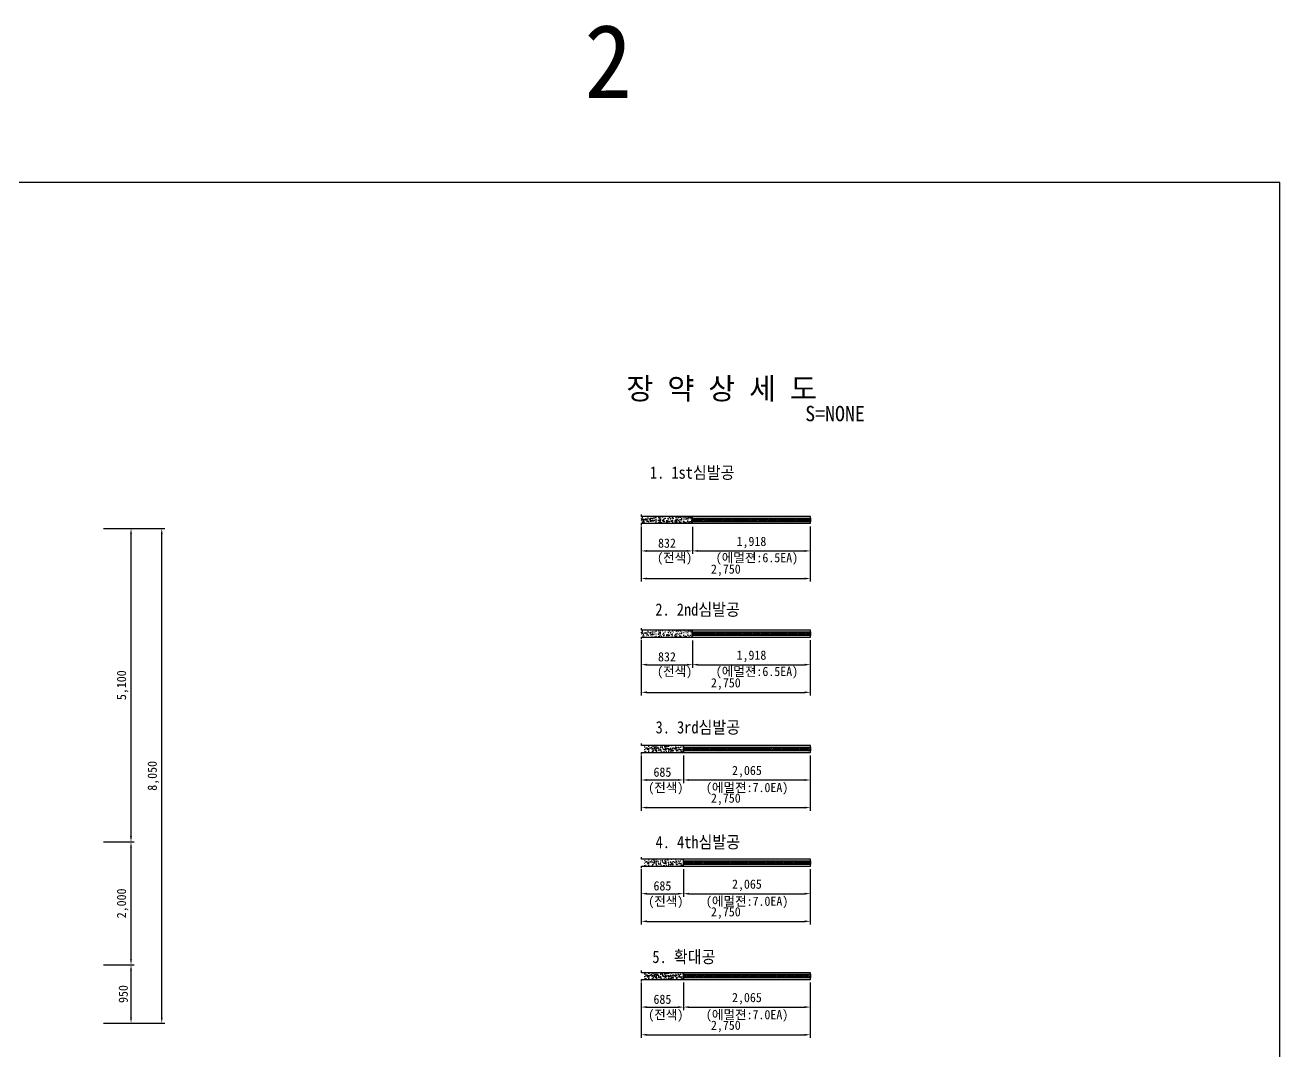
# Model space of a CAD drawing. Header units: millimetres. Extents: x -38550 to 41050, y -545 to 31259.
# Drawn here: x 20631 to 41050, y 14568 to 31259 of the extents above; entities that cross this region are included whole.
import ezdxf
from ezdxf.enums import TextEntityAlignment as Align

# ---------------------------------------------------------------- set-up
doc = ezdxf.new("R2010")
doc.units = ezdxf.units.MM
doc.header["$LTSCALE"] = 500
doc.header["$PDMODE"] = 1
for name, color, linetype in [('CS-BLST', 4, 'Continuous'), ('CS-BLST-PATT', 1, 'Continuous'), ('CS-BLST-TEX3', 3, 'Continuous'), ('CS-DIMS', 1, 'Continuous'), ('CS-EXCV', 3, 'E-DIGLN01'), ('CS-SYMB', 2, 'Continuous'), ('CS-TABL', 3, 'Continuous'), ('CS-TEX1', 6, 'Continuous'), ('CS-TEX3', 6, 'Continuous'), ('CS-TEXT', 3, 'Continuous'), ('CX-PAPR', 2, 'Continuous')]:
    doc.layers.add(name, color=color, linetype=linetype)
doc.styles.add('굴림체', font='')
doc.styles.get('굴림체').set_extended_font_data('GulimChe')
doc.linetypes.add('E-DIGLN01', pattern='A,0.9,-0.2,[19,kscals.shx,S=0.1,R=180,X=0,Y=0],0.9', length=2)
doc.dimstyles.new('DIM01-50', dxfattribs={"dimscale": 50, "dimtxt": 3, "dimasz": 1.8, "dimexe": 1, "dimexo": 1, "dimgap": 1, "dimtad": 1, "dimdec": 0, "dimzin": 9, "dimdsep": 46, "dimlunit": 6, "dimtxsty": '굴림체', "dimcen": 2.5, "dimclrt": 3, "dimadec": 4, "dimazin": 0, "dimtfac": 1, "dimtdec": 0, "dimtmove": 2, "dimatfit": 3, "dimfxl": 1, "dimtolj": 1, "dimtzin": 0, "dimarcsym": 0})

# ---------------------------------------------------------------- blocks, each defined once
blk = doc.blocks.new('*D31')
at = {"layer": 'CS-DIMS', "color": 0, "lineweight": -2, "ltscale": 30, "transparency": 16777216}
for p, q in [((30659, 23103), (30659, 22203)), ((33409, 23103), (33409, 22203)), ((30749, 22253), (33319, 22253))]:
    blk.add_line(p, q, dxfattribs=at)
at = {"layer": 'CS-DIMS', "color": 0, "ltscale": 30, "transparency": 16777216}
for points in [[(30749, 22268), (30749, 22238), (30659, 22253)], [(33319, 22268), (33319, 22238), (33409, 22253)]]:
    blk.add_solid(points, dxfattribs=at)
at = {"layer": 'Defpoints', "color": 0, "ltscale": 30, "transparency": 16777216}
for p in [(30659, 23153), (33409, 23153), (33409, 22253)]:
    blk.add_point(p, dxfattribs=at)
at = {"layer": 'CS-DIMS', "color": 3, "ltscale": 30, "transparency": 16777216, "insert": (32034, 22389), "char_height": 150, "attachment_point": 5, "style": '굴림체'}
blk.add_mtext('\\A1;2,750', dxfattribs=at)
blk = doc.blocks.new('*D32')
at = {"layer": 'CS-DIMS', "color": 0, "lineweight": -2, "ltscale": 30, "transparency": 16777216}
for p, q in [((30659, 23103), (30659, 22653)), ((31492, 23096), (31492, 22653)), ((30749, 22703), (31402, 22703))]:
    blk.add_line(p, q, dxfattribs=at)
at = {"layer": 'CS-DIMS', "color": 0, "ltscale": 30, "transparency": 16777216}
for points in [[(30749, 22718), (30749, 22688), (30659, 22703)], [(31402, 22718), (31402, 22688), (31492, 22703)]]:
    blk.add_solid(points, dxfattribs=at)
at = {"layer": 'Defpoints', "color": 0, "ltscale": 30, "transparency": 16777216}
for p in [(30659, 23153), (31492, 23146), (31492, 22703)]:
    blk.add_point(p, dxfattribs=at)
at = {"layer": 'CS-DIMS', "color": 3, "ltscale": 30, "transparency": 16777216, "insert": (31076, 22829), "char_height": 150, "attachment_point": 5, "style": '굴림체'}
blk.add_mtext('\\A1;832', dxfattribs=at)
blk = doc.blocks.new('*D33')
at = {"layer": 'CS-DIMS', "color": 0, "lineweight": -2, "ltscale": 30, "transparency": 16777216}
for p, q in [((31492, 23096), (31492, 22653)), ((33409, 23103), (33409, 22653)), ((31582, 22703), (33319, 22703))]:
    blk.add_line(p, q, dxfattribs=at)
at = {"layer": 'CS-DIMS', "color": 0, "ltscale": 30, "transparency": 16777216}
for points in [[(31582, 22718), (31582, 22688), (31492, 22703)], [(33319, 22718), (33319, 22688), (33409, 22703)]]:
    blk.add_solid(points, dxfattribs=at)
at = {"layer": 'Defpoints', "color": 0, "ltscale": 30, "transparency": 16777216}
for p in [(31492, 23146), (33409, 23153), (33409, 22703)]:
    blk.add_point(p, dxfattribs=at)
at = {"layer": 'CS-DIMS', "color": 3, "ltscale": 30, "transparency": 16777216, "insert": (32451, 22839), "char_height": 150, "attachment_point": 5, "style": '굴림체'}
blk.add_mtext('\\A1;1,918', dxfattribs=at)
blk = doc.blocks.new('*D34')
at = {"layer": 'CS-DIMS', "color": 0, "lineweight": -2, "ltscale": 30, "transparency": 16777216}
for p, q in [((30659, 19376), (30659, 18476)), ((33409, 19376), (33409, 18476)), ((30749, 18526), (33319, 18526))]:
    blk.add_line(p, q, dxfattribs=at)
at = {"layer": 'CS-DIMS', "color": 0, "ltscale": 30, "transparency": 16777216}
for points in [[(30749, 18541), (30749, 18511), (30659, 18526)], [(33319, 18541), (33319, 18511), (33409, 18526)]]:
    blk.add_solid(points, dxfattribs=at)
at = {"layer": 'Defpoints', "color": 0, "ltscale": 30, "transparency": 16777216}
for p in [(30659, 19426), (33409, 19426), (33409, 18526)]:
    blk.add_point(p, dxfattribs=at)
at = {"layer": 'CS-DIMS', "color": 3, "ltscale": 30, "transparency": 16777216, "insert": (32034, 18662), "char_height": 150, "attachment_point": 5, "style": '굴림체'}
blk.add_mtext('\\A1;2,750', dxfattribs=at)
blk = doc.blocks.new('*D35')
at = {"layer": 'CS-DIMS', "color": 0, "lineweight": -2, "ltscale": 30, "transparency": 16777216}
for p, q in [((30659, 19376), (30659, 18926)), ((31344, 19369), (31344, 18926)), ((30749, 18976), (31254, 18976))]:
    blk.add_line(p, q, dxfattribs=at)
at = {"layer": 'CS-DIMS', "color": 0, "ltscale": 30, "transparency": 16777216}
for points in [[(30749, 18991), (30749, 18961), (30659, 18976)], [(31254, 18991), (31254, 18961), (31344, 18976)]]:
    blk.add_solid(points, dxfattribs=at)
at = {"layer": 'Defpoints', "color": 0, "ltscale": 30, "transparency": 16777216}
for p in [(30659, 19426), (31344, 19419), (31344, 18976)]:
    blk.add_point(p, dxfattribs=at)
at = {"layer": 'CS-DIMS', "color": 3, "ltscale": 30, "transparency": 16777216, "insert": (31002, 19102), "char_height": 150, "attachment_point": 5, "style": '굴림체'}
blk.add_mtext('\\A1;685', dxfattribs=at)
blk = doc.blocks.new('*D36')
at = {"layer": 'CS-DIMS', "color": 0, "lineweight": -2, "ltscale": 30, "transparency": 16777216}
for p, q in [((30659, 19376), (30659, 18926)), ((31345, 19376), (31345, 18926)), ((30749, 18976), (31255, 18976))]:
    blk.add_line(p, q, dxfattribs=at)
at = {"layer": 'CS-DIMS', "color": 0, "ltscale": 30, "transparency": 16777216}
for points in [[(30749, 18991), (30749, 18961), (30659, 18976)], [(31255, 18991), (31255, 18961), (31345, 18976)]]:
    blk.add_solid(points, dxfattribs=at)
at = {"layer": 'Defpoints', "color": 0, "ltscale": 30, "transparency": 16777216}
for p in [(30659, 19426), (31345, 19426), (31345, 18976)]:
    blk.add_point(p, dxfattribs=at)
at = {"layer": 'CS-DIMS', "color": 3, "ltscale": 30, "transparency": 16777216, "insert": (31002, 19103), "char_height": 150, "attachment_point": 5, "style": '굴림체'}
blk.add_mtext('\\A1;685', dxfattribs=at)
blk = doc.blocks.new('*D37')
at = {"layer": 'CS-DIMS', "color": 0, "lineweight": -2, "ltscale": 30, "transparency": 16777216}
for p, q in [((31345, 19376), (31345, 18926)), ((33409, 19376), (33409, 18926)), ((31435, 18976), (33319, 18976))]:
    blk.add_line(p, q, dxfattribs=at)
at = {"layer": 'CS-DIMS', "color": 0, "ltscale": 30, "transparency": 16777216}
for points in [[(31435, 18991), (31435, 18961), (31345, 18976)], [(33319, 18991), (33319, 18961), (33409, 18976)]]:
    blk.add_solid(points, dxfattribs=at)
at = {"layer": 'Defpoints', "color": 0, "ltscale": 30, "transparency": 16777216}
for p in [(31345, 19426), (33409, 19426), (33409, 18976)]:
    blk.add_point(p, dxfattribs=at)
at = {"layer": 'CS-DIMS', "color": 3, "ltscale": 30, "transparency": 16777216, "insert": (32377, 19112), "char_height": 150, "attachment_point": 5, "style": '굴림체'}
blk.add_mtext('\\A1;2,065', dxfattribs=at)
blk = doc.blocks.new('뉴마이트')
at = {"layer": 'CS-BLST-PATT'}
h = blk.add_hatch(dxfattribs=at)
h.set_pattern_fill('ANSI31', color=256, scale=5.824581, style=0)
h.set_pattern_definition([(45, (-765876.779, 225267.89), (-13.0765565, 13.0765565), [])])
h.paths.add_polyline_path([(0, 29), (0, -29), (295, -29), (295, 29)])
at = {"layer": 'CS-TABL'}
blk.add_lwpolyline([(0, 29), (295, 29), (295, -29), (0, -29)], close=True, dxfattribs=at)
blk = doc.blocks.new('*D47')
at = {"layer": 'CS-DIMS', "color": 0, "lineweight": -2, "ltscale": 30, "transparency": 16777216}
for p, q in [((30659, 17526), (30659, 16626)), ((33409, 17526), (33409, 16626)), ((30749, 16676), (33319, 16676))]:
    blk.add_line(p, q, dxfattribs=at)
at = {"layer": 'CS-DIMS', "color": 0, "ltscale": 30, "transparency": 16777216}
for points in [[(30749, 16691), (30749, 16661), (30659, 16676)], [(33319, 16691), (33319, 16661), (33409, 16676)]]:
    blk.add_solid(points, dxfattribs=at)
at = {"layer": 'Defpoints', "color": 0, "ltscale": 30, "transparency": 16777216}
for p in [(30659, 17576), (33409, 17576), (33409, 16676)]:
    blk.add_point(p, dxfattribs=at)
at = {"layer": 'CS-DIMS', "color": 3, "ltscale": 30, "transparency": 16777216, "insert": (32034, 16812), "char_height": 150, "attachment_point": 5, "style": '굴림체'}
blk.add_mtext('\\A1;2,750', dxfattribs=at)
blk = doc.blocks.new('*D48')
at = {"layer": 'CS-DIMS', "color": 0, "lineweight": -2, "ltscale": 30, "transparency": 16777216}
for p, q in [((30659, 17526), (30659, 17076)), ((31344, 17519), (31344, 17076)), ((30749, 17126), (31254, 17126))]:
    blk.add_line(p, q, dxfattribs=at)
at = {"layer": 'CS-DIMS', "color": 0, "ltscale": 30, "transparency": 16777216}
for points in [[(30749, 17141), (30749, 17111), (30659, 17126)], [(31254, 17141), (31254, 17111), (31344, 17126)]]:
    blk.add_solid(points, dxfattribs=at)
at = {"layer": 'Defpoints', "color": 0, "ltscale": 30, "transparency": 16777216}
for p in [(30659, 17576), (31344, 17569), (31344, 17126)]:
    blk.add_point(p, dxfattribs=at)
at = {"layer": 'CS-DIMS', "color": 3, "ltscale": 30, "transparency": 16777216, "insert": (31002, 17252), "char_height": 150, "attachment_point": 5, "style": '굴림체'}
blk.add_mtext('\\A1;685', dxfattribs=at)
blk = doc.blocks.new('*D49')
at = {"layer": 'CS-DIMS', "color": 0, "lineweight": -2, "ltscale": 30, "transparency": 16777216}
for p, q in [((30659, 17526), (30659, 17076)), ((31345, 17526), (31345, 17076)), ((30749, 17126), (31255, 17126))]:
    blk.add_line(p, q, dxfattribs=at)
at = {"layer": 'CS-DIMS', "color": 0, "ltscale": 30, "transparency": 16777216}
for points in [[(30749, 17141), (30749, 17111), (30659, 17126)], [(31255, 17141), (31255, 17111), (31345, 17126)]]:
    blk.add_solid(points, dxfattribs=at)
at = {"layer": 'Defpoints', "color": 0, "ltscale": 30, "transparency": 16777216}
for p in [(30659, 17576), (31345, 17576), (31345, 17126)]:
    blk.add_point(p, dxfattribs=at)
at = {"layer": 'CS-DIMS', "color": 3, "ltscale": 30, "transparency": 16777216, "insert": (31002, 17253), "char_height": 150, "attachment_point": 5, "style": '굴림체'}
blk.add_mtext('\\A1;685', dxfattribs=at)
blk = doc.blocks.new('*D50')
at = {"layer": 'CS-DIMS', "color": 0, "lineweight": -2, "ltscale": 30, "transparency": 16777216}
for p, q in [((31345, 17526), (31345, 17076)), ((33409, 17526), (33409, 17076)), ((31435, 17126), (33319, 17126))]:
    blk.add_line(p, q, dxfattribs=at)
at = {"layer": 'CS-DIMS', "color": 0, "ltscale": 30, "transparency": 16777216}
for points in [[(31435, 17141), (31435, 17111), (31345, 17126)], [(33319, 17141), (33319, 17111), (33409, 17126)]]:
    blk.add_solid(points, dxfattribs=at)
at = {"layer": 'Defpoints', "color": 0, "ltscale": 30, "transparency": 16777216}
for p in [(31345, 17576), (33409, 17576), (33409, 17126)]:
    blk.add_point(p, dxfattribs=at)
at = {"layer": 'CS-DIMS', "color": 3, "ltscale": 30, "transparency": 16777216, "insert": (32377, 17262), "char_height": 150, "attachment_point": 5, "style": '굴림체'}
blk.add_mtext('\\A1;2,065', dxfattribs=at)
blk = doc.blocks.new('*D51')
at = {"layer": 'CS-DIMS', "color": 0, "lineweight": -2, "ltscale": 30, "transparency": 16777216}
for p, q in [((30659, 15680), (30659, 14780)), ((33409, 15680), (33409, 14780)), ((30749, 14830), (33319, 14830))]:
    blk.add_line(p, q, dxfattribs=at)
at = {"layer": 'CS-DIMS', "color": 0, "ltscale": 30, "transparency": 16777216}
for points in [[(30749, 14845), (30749, 14815), (30659, 14830)], [(33319, 14845), (33319, 14815), (33409, 14830)]]:
    blk.add_solid(points, dxfattribs=at)
at = {"layer": 'Defpoints', "color": 0, "ltscale": 30, "transparency": 16777216}
for p in [(30659, 15730), (33409, 15730), (33409, 14830)]:
    blk.add_point(p, dxfattribs=at)
at = {"layer": 'CS-DIMS', "color": 3, "ltscale": 30, "transparency": 16777216, "insert": (32034, 14966), "char_height": 150, "attachment_point": 5, "style": '굴림체'}
blk.add_mtext('\\A1;2,750', dxfattribs=at)
blk = doc.blocks.new('*D52')
at = {"layer": 'CS-DIMS', "color": 0, "lineweight": -2, "ltscale": 30, "transparency": 16777216}
for p, q in [((30659, 15680), (30659, 15230)), ((31344, 15673), (31344, 15230)), ((30749, 15280), (31254, 15280))]:
    blk.add_line(p, q, dxfattribs=at)
at = {"layer": 'CS-DIMS', "color": 0, "ltscale": 30, "transparency": 16777216}
for points in [[(30749, 15295), (30749, 15265), (30659, 15280)], [(31254, 15295), (31254, 15265), (31344, 15280)]]:
    blk.add_solid(points, dxfattribs=at)
at = {"layer": 'Defpoints', "color": 0, "ltscale": 30, "transparency": 16777216}
for p in [(30659, 15730), (31344, 15723), (31344, 15280)]:
    blk.add_point(p, dxfattribs=at)
at = {"layer": 'CS-DIMS', "color": 3, "ltscale": 30, "transparency": 16777216, "insert": (31002, 15407), "char_height": 150, "attachment_point": 5, "style": '굴림체'}
blk.add_mtext('\\A1;685', dxfattribs=at)
blk = doc.blocks.new('*D53')
at = {"layer": 'CS-DIMS', "color": 0, "lineweight": -2, "ltscale": 30, "transparency": 16777216}
for p, q in [((30659, 15680), (30659, 15231)), ((31345, 15681), (31345, 15231)), ((30749, 15281), (31255, 15281))]:
    blk.add_line(p, q, dxfattribs=at)
at = {"layer": 'CS-DIMS', "color": 0, "ltscale": 30, "transparency": 16777216}
for points in [[(30749, 15296), (30749, 15266), (30659, 15281)], [(31255, 15296), (31255, 15266), (31345, 15281)]]:
    blk.add_solid(points, dxfattribs=at)
at = {"layer": 'Defpoints', "color": 0, "ltscale": 30, "transparency": 16777216}
for p in [(30659, 15730), (31345, 15731), (31345, 15281)]:
    blk.add_point(p, dxfattribs=at)
at = {"layer": 'CS-DIMS', "color": 3, "ltscale": 30, "transparency": 16777216, "insert": (31002, 15407), "char_height": 150, "attachment_point": 5, "style": '굴림체'}
blk.add_mtext('\\A1;685', dxfattribs=at)
blk = doc.blocks.new('*D54')
at = {"layer": 'CS-DIMS', "color": 0, "lineweight": -2, "ltscale": 30, "transparency": 16777216}
for p, q in [((31345, 15681), (31345, 15231)), ((33409, 15680), (33409, 15231)), ((31435, 15281), (33319, 15281))]:
    blk.add_line(p, q, dxfattribs=at)
at = {"layer": 'CS-DIMS', "color": 0, "ltscale": 30, "transparency": 16777216}
for points in [[(31435, 15296), (31435, 15266), (31345, 15281)], [(33319, 15296), (33319, 15266), (33409, 15281)]]:
    blk.add_solid(points, dxfattribs=at)
at = {"layer": 'Defpoints', "color": 0, "ltscale": 30, "transparency": 16777216}
for p in [(31345, 15731), (33409, 15730), (33409, 15281)]:
    blk.add_point(p, dxfattribs=at)
at = {"layer": 'CS-DIMS', "color": 3, "ltscale": 30, "transparency": 16777216, "insert": (32377, 15417), "char_height": 150, "attachment_point": 5, "style": '굴림체'}
blk.add_mtext('\\A1;2,065', dxfattribs=at)
blk = doc.blocks.new('*D55')
at = {"layer": 'CS-DIMS', "color": 0, "lineweight": -2, "ltscale": 30, "transparency": 16777216}
for p, q in [((30659, 21252), (30659, 20352)), ((33409, 21252), (33409, 20352)), ((30749, 20402), (33319, 20402))]:
    blk.add_line(p, q, dxfattribs=at)
at = {"layer": 'CS-DIMS', "color": 0, "ltscale": 30, "transparency": 16777216}
for points in [[(30749, 20417), (30749, 20387), (30659, 20402)], [(33319, 20417), (33319, 20387), (33409, 20402)]]:
    blk.add_solid(points, dxfattribs=at)
at = {"layer": 'Defpoints', "color": 0, "ltscale": 30, "transparency": 16777216}
for p in [(30659, 21302), (33409, 21302), (33409, 20402)]:
    blk.add_point(p, dxfattribs=at)
at = {"layer": 'CS-DIMS', "color": 3, "ltscale": 30, "transparency": 16777216, "insert": (32034, 20538), "char_height": 150, "attachment_point": 5, "style": '굴림체'}
blk.add_mtext('\\A1;2,750', dxfattribs=at)
blk = doc.blocks.new('*D56')
at = {"layer": 'CS-DIMS', "color": 0, "lineweight": -2, "ltscale": 30, "transparency": 16777216}
for p, q in [((30659, 21252), (30659, 20802)), ((31492, 21245), (31492, 20802)), ((30749, 20852), (31402, 20852))]:
    blk.add_line(p, q, dxfattribs=at)
at = {"layer": 'CS-DIMS', "color": 0, "ltscale": 30, "transparency": 16777216}
for points in [[(30749, 20867), (30749, 20837), (30659, 20852)], [(31402, 20867), (31402, 20837), (31492, 20852)]]:
    blk.add_solid(points, dxfattribs=at)
at = {"layer": 'Defpoints', "color": 0, "ltscale": 30, "transparency": 16777216}
for p in [(30659, 21302), (31492, 21295), (31492, 20852)]:
    blk.add_point(p, dxfattribs=at)
at = {"layer": 'CS-DIMS', "color": 3, "ltscale": 30, "transparency": 16777216, "insert": (31076, 20979), "char_height": 150, "attachment_point": 5, "style": '굴림체'}
blk.add_mtext('\\A1;832', dxfattribs=at)
blk = doc.blocks.new('*D57')
at = {"layer": 'CS-DIMS', "color": 0, "lineweight": -2, "ltscale": 30, "transparency": 16777216}
for p, q in [((31492, 21245), (31492, 20802)), ((33409, 21252), (33409, 20802)), ((31582, 20852), (33319, 20852))]:
    blk.add_line(p, q, dxfattribs=at)
at = {"layer": 'CS-DIMS', "color": 0, "ltscale": 30, "transparency": 16777216}
for points in [[(31582, 20867), (31582, 20837), (31492, 20852)], [(33319, 20867), (33319, 20837), (33409, 20852)]]:
    blk.add_solid(points, dxfattribs=at)
at = {"layer": 'Defpoints', "color": 0, "ltscale": 30, "transparency": 16777216}
for p in [(31492, 21295), (33409, 21302), (33409, 20852)]:
    blk.add_point(p, dxfattribs=at)
at = {"layer": 'CS-DIMS', "color": 3, "ltscale": 30, "transparency": 16777216, "insert": (32451, 20988), "char_height": 150, "attachment_point": 5, "style": '굴림체'}
blk.add_mtext('\\A1;1,918', dxfattribs=at)
blk = doc.blocks.new('*D58')
at = {"layer": 'CS-DIMS', "color": 0, "lineweight": -2, "transparency": 16777216}
for p, q in [((21905, 15968), (22405, 15968)), ((22355, 15108), (22355, 15878)), ((21905, 15018), (22405, 15018))]:
    blk.add_line(p, q, dxfattribs=at)
at = {"layer": 'CS-DIMS', "color": 0, "transparency": 16777216}
for points in [[(22340, 15878), (22370, 15878), (22355, 15968)], [(22340, 15108), (22370, 15108), (22355, 15018)]]:
    blk.add_solid(points, dxfattribs=at)
at = {"layer": 'Defpoints', "color": 0, "transparency": 16777216}
for p in [(21855, 15968), (22355, 15968), (21855, 15018)]:
    blk.add_point(p, dxfattribs=at)
at = {"layer": 'CS-DIMS', "color": 3, "transparency": 16777216, "insert": (22229, 15493), "char_height": 150, "attachment_point": 5, "rotation": 90, "style": '굴림체'}
blk.add_mtext('\\A1;950', dxfattribs=at)
blk = doc.blocks.new('*D59')
at = {"layer": 'CS-DIMS', "color": 0, "lineweight": -2, "transparency": 16777216}
for p, q in [((22405, 23068), (22905, 23068)), ((22855, 15108), (22855, 22978)), ((22405, 15018), (22905, 15018))]:
    blk.add_line(p, q, dxfattribs=at)
at = {"layer": 'CS-DIMS', "color": 0, "transparency": 16777216}
for points in [[(22840, 22978), (22870, 22978), (22855, 23068)], [(22840, 15108), (22870, 15108), (22855, 15018)]]:
    blk.add_solid(points, dxfattribs=at)
at = {"layer": 'Defpoints', "color": 0, "transparency": 16777216}
for p in [(22355, 23068), (22855, 23068), (22355, 15018)]:
    blk.add_point(p, dxfattribs=at)
at = {"layer": 'CS-DIMS', "color": 3, "transparency": 16777216, "insert": (22719, 19043), "char_height": 150, "attachment_point": 5, "rotation": 90, "style": '굴림체'}
blk.add_mtext('\\A1;8,050', dxfattribs=at)
blk = doc.blocks.new('*D60')
at = {"layer": 'CS-DIMS', "color": 0, "lineweight": -2, "transparency": 16777216}
for p, q in [((21905, 17968), (22405, 17968)), ((22355, 16058), (22355, 17878)), ((21905, 15968), (22405, 15968))]:
    blk.add_line(p, q, dxfattribs=at)
at = {"layer": 'CS-DIMS', "color": 0, "transparency": 16777216}
for points in [[(22340, 17878), (22370, 17878), (22355, 17968)], [(22340, 16058), (22370, 16058), (22355, 15968)]]:
    blk.add_solid(points, dxfattribs=at)
at = {"layer": 'Defpoints', "color": 0, "transparency": 16777216}
for p in [(21855, 17968), (22355, 17968), (21855, 15968)]:
    blk.add_point(p, dxfattribs=at)
at = {"layer": 'CS-DIMS', "color": 3, "transparency": 16777216, "insert": (22219, 16968), "char_height": 150, "attachment_point": 5, "rotation": 90, "style": '굴림체'}
blk.add_mtext('\\A1;2,000', dxfattribs=at)
blk = doc.blocks.new('*D61')
at = {"layer": 'CS-DIMS', "color": 0, "lineweight": -2, "transparency": 16777216}
for p, q in [((21905, 23068), (22405, 23068)), ((22355, 18058), (22355, 22978)), ((21905, 17968), (22405, 17968))]:
    blk.add_line(p, q, dxfattribs=at)
at = {"layer": 'CS-DIMS', "color": 0, "transparency": 16777216}
for points in [[(22340, 22978), (22370, 22978), (22355, 23068)], [(22340, 18058), (22370, 18058), (22355, 17968)]]:
    blk.add_solid(points, dxfattribs=at)
at = {"layer": 'Defpoints', "color": 0, "transparency": 16777216}
for p in [(21855, 23068), (22355, 23068), (21855, 17968)]:
    blk.add_point(p, dxfattribs=at)
at = {"layer": 'CS-DIMS', "color": 3, "transparency": 16777216, "insert": (22219, 20518), "char_height": 150, "attachment_point": 5, "rotation": 90, "style": '굴림체'}
blk.add_mtext('\\A1;5,100', dxfattribs=at)

msp = doc.modelspace()

# ---------------------------------------------------------------- hatches: boundary and pattern name
at = {"layer": 'CS-BLST-PATT'}
h = msp.add_hatch(dxfattribs=at)
h.set_pattern_fill('AR-CONC', color=256, scale=0.5, style=0)
h.set_pattern_definition([(50, (-258394, 34506.69), (91.092334, -7.969543), [9.525, -104.775]), (355, (-258394, 34506.69), (-17.621413, 95.52832), [7.62, -83.82]), (100.451, (-258386.41, 34506.025), (73.47125, 87.558344), [8.095, -89.045]), (46.1842, (-258394, 34532.09), (135.53952, -21.021164), [14.2875, -157.1625]), (96.6356, (-258382.7, 34530.34), (118.70212, 123.71278), [12.1425, -133.5675]), (351.184, (-258394, 34532.09), (118.7023, 123.71256), [11.43, -125.73]), (21, (-258381.3, 34525.74), (75.80744, -51.13276), [9.525, -104.775]), (326, (-258381.3, 34525.74), (30.901014, 92.093983), [7.62, -83.82]), (71.4514, (-258374.98, 34521.48), (106.708245, 40.96143), [8.095, -89.045]), (37.5, (-258394, 34506.69), (1.5443016, 42.2775194), [0, -82.804, 0, -85.09, 0, -84.1375]), (7.5, (-258394, 34506.69), (33.409831, 50.0902874), [0, -48.514, 0, -80.899, 0, -32.0675]), (327.5, (-258422.32, 34506.69), (67.7952976, -2.864372), [0, -31.75, 0, -99.06, 0, -131.445]), (317.5, (-258435.02, 34506.69), (74.064591, 12.713246), [0, -41.275, 0, -65.786, 0, -93.345])])
h.paths.add_polyline_path([(31492, 23262.7), (30659.5, 23262.7), (30659.5, 23152.7), (31492, 23152.7)])
h = msp.add_hatch(dxfattribs=at)
h.set_pattern_fill('ANSI31', color=256, scale=5.824581, style=0)
h.set_pattern_definition([(45, (-734532.28, 248475.631), (-13.0765565, 13.0765565), [])])
h.paths.add_polyline_path([(31492, 23236.9), (31492, 23178.6), (31639.5, 23178.6), (31639.5, 23236.9)])
h = msp.add_hatch(dxfattribs=at)
h.set_pattern_fill('AR-CONC', color=256, scale=0.5, style=0)
h.set_pattern_definition([(50, (-258394, 32655.83), (91.092334, -7.969543), [9.525, -104.775]), (355, (-258394, 32655.83), (-17.621413, 95.52832), [7.62, -83.82]), (100.451, (-258386.41, 32655.17), (73.47125, 87.558344), [8.095, -89.045]), (46.1842, (-258394, 32681.23), (135.53952, -21.021164), [14.2875, -157.1625]), (96.6356, (-258382.7, 32679.48), (118.70212, 123.71278), [12.1425, -133.5675]), (351.184, (-258394, 32681.23), (118.7023, 123.71256), [11.43, -125.73]), (21, (-258381.3, 32674.88), (75.80744, -51.13276), [9.525, -104.775]), (326, (-258381.3, 32674.88), (30.901014, 92.093983), [7.62, -83.82]), (71.4514, (-258374.98, 32670.62), (106.708245, 40.96143), [8.095, -89.045]), (37.5, (-258394, 32655.83), (1.5443016, 42.2775194), [0, -82.804, 0, -85.09, 0, -84.1375]), (7.5, (-258394, 32655.83), (33.409831, 50.0902874), [0, -48.514, 0, -80.899, 0, -32.0675]), (327.5, (-258422.32, 32655.83), (67.7952976, -2.864372), [0, -31.75, 0, -99.06, 0, -131.445]), (317.5, (-258435.02, 32655.83), (74.064591, 12.713246), [0, -41.275, 0, -65.786, 0, -93.345])])
h.paths.add_polyline_path([(31492, 21411.9), (30659.5, 21411.9), (30659.5, 21301.9), (31492, 21301.9)])
h = msp.add_hatch(dxfattribs=at)
h.set_pattern_fill('ANSI31', color=256, scale=5.824581, style=0)
h.set_pattern_definition([(45, (-734532.28, 246624.773), (-13.0765565, 13.0765565), [])])
h.paths.add_polyline_path([(31492, 21386), (31492, 21327.8), (31639.5, 21327.8), (31639.5, 21386)])
h = msp.add_hatch(dxfattribs=at)
h.set_pattern_fill('AR-CONC', color=256, scale=0.5, style=0)
h.set_pattern_definition([(50, (-1986281.51, 850955.33), (91.0923345, -7.9695428), [9.525, -104.775]), (355, (-1986281.51, 850955.33), (-17.621413, 95.5283214), [7.62, -83.82]), (100.451, (-1986273.92, 850954.67), (73.471251, 87.558344), [8.095, -89.045]), (46.1842, (-1986281.51, 850980.73), (135.5395204, -21.021164), [14.2875, -157.1625]), (96.6356, (-1986270.22, 850978.98), (118.702117, 123.712778), [12.1425, -133.5675]), (351.184, (-1986281.51, 850980.73), (118.702303, 123.712559), [11.43, -125.73]), (21, (-1986268.81, 850974.38), (75.80744, -51.1327593), [9.525, -104.775]), (326, (-1986268.81, 850974.38), (30.901014, 92.093983), [7.62, -83.82]), (71.4514, (-1986262.49, 850970.12), (106.7082454, 40.961429), [8.095, -89.045]), (37.5, (-1986281.51, 850955.332), (1.54430163, 42.27751944), [0, -82.804, 0, -85.09, 0, -84.1375]), (7.5, (-1986281.51, 850955.33), (33.4098313, 50.0902874), [0, -48.514, 0, -80.899, 0, -32.0675]), (327.5, (-1986309.832, 850955.332), (67.7952976, -2.864372), [0, -31.75, 0, -99.06, 0, -131.445]), (317.5, (-1986322.53, 850955.33), (74.0645907, 12.7132455), [0, -41.275, 0, -65.786, 0, -93.345])])
h.paths.add_polyline_path([(31354.5, 19425.6), (31354.5, 19535.6), (30709.5, 19535.6), (30709.5, 19425.6)])
h = msp.add_hatch(dxfattribs=at)
h.set_pattern_fill('AR-CONC', color=256, scale=0.5, style=0)
h.set_pattern_definition([(50, (-1986281.51, 849105.3), (91.0923345, -7.9695428), [9.525, -104.775]), (355, (-1986281.51, 849105.3), (-17.621413, 95.5283214), [7.62, -83.82]), (100.451, (-1986273.92, 849104.63), (73.471251, 87.558344), [8.095, -89.045]), (46.1842, (-1986281.51, 849130.7), (135.5395204, -21.021164), [14.2875, -157.1625]), (96.6356, (-1986270.22, 849128.95), (118.702117, 123.712778), [12.1425, -133.5675]), (351.184, (-1986281.51, 849130.7), (118.702303, 123.712559), [11.43, -125.73]), (21, (-1986268.81, 849124.35), (75.80744, -51.1327593), [9.525, -104.775]), (326, (-1986268.81, 849124.35), (30.901014, 92.093983), [7.62, -83.82]), (71.4514, (-1986262.49, 849120.09), (106.7082454, 40.961429), [8.095, -89.045]), (37.5, (-1986281.51, 849105.297), (1.54430163, 42.27751944), [0, -82.804, 0, -85.09, 0, -84.1375]), (7.5, (-1986281.51, 849105.297), (33.4098313, 50.0902874), [0, -48.514, 0, -80.899, 0, -32.0675]), (327.5, (-1986309.832, 849105.297), (67.7952976, -2.864372), [0, -31.75, 0, -99.06, 0, -131.445]), (317.5, (-1986322.53, 849105.3), (74.0645907, 12.7132455), [0, -41.275, 0, -65.786, 0, -93.345])])
h.paths.add_polyline_path([(31354.5, 17575.6), (31354.5, 17685.6), (30709.5, 17685.6), (30709.5, 17575.6)])
h = msp.add_hatch(dxfattribs=at)
h.set_pattern_fill('AR-CONC', color=256, scale=0.5, style=0)
h.set_pattern_definition([(50, (-1986281.51, 847259.72), (91.0923345, -7.9695428), [9.525, -104.775]), (355, (-1986281.51, 847259.72), (-17.621413, 95.5283214), [7.62, -83.82]), (100.451, (-1986273.92, 847259.06), (73.471251, 87.558344), [8.095, -89.045]), (46.1842, (-1986281.51, 847285.12), (135.5395204, -21.021164), [14.2875, -157.1625]), (96.6356, (-1986270.22, 847283.37), (118.702117, 123.712778), [12.1425, -133.5675]), (351.184, (-1986281.51, 847285.12), (118.702303, 123.712559), [11.43, -125.73]), (21, (-1986268.81, 847278.77), (75.80744, -51.1327593), [9.525, -104.775]), (326, (-1986268.81, 847278.77), (30.901014, 92.093983), [7.62, -83.82]), (71.4514, (-1986262.49, 847274.51), (106.7082454, 40.961429), [8.095, -89.045]), (37.5, (-1986281.51, 847259.723), (1.54430163, 42.27751944), [0, -82.804, 0, -85.09, 0, -84.1375]), (7.5, (-1986281.51, 847259.723), (33.4098313, 50.0902874), [0, -48.514, 0, -80.899, 0, -32.0675]), (327.5, (-1986309.832, 847259.723), (67.7952976, -2.864372), [0, -31.75, 0, -99.06, 0, -131.445]), (317.5, (-1986322.53, 847259.723), (74.0645907, 12.7132455), [0, -41.275, 0, -65.786, 0, -93.345])])
h.paths.add_polyline_path([(31354.5, 15730), (31354.5, 15840), (30709.5, 15840), (30709.5, 15730)])

# ---------------------------------------------------------------- linework, layer by layer
at = {"layer": 'CS-BLST'}
for points in [[(31492, 23236.9), (31639.5, 23236.9), (31639.5, 23178.6), (31492, 23178.6)], [(31492, 21386), (31639.5, 21386), (31639.5, 21327.8), (31492, 21327.8)]]:
    msp.add_lwpolyline(points, close=True, dxfattribs=at)
at = {"layer": 'CS-EXCV'}
for points in [[(30659.5, 23117.8), (30659.5, 23152.7), (33409.5, 23152.7), (33409.5, 23262.7), (30659.5, 23262.7), (30659.5, 23297.7)], [(30659.5, 21266.9), (30659.5, 21301.9), (33409.5, 21301.9), (33409.5, 21411.9), (30659.5, 21411.9), (30659.5, 21446.8)], [(30659.5, 19390.7), (30659.5, 19425.6), (33409.5, 19425.6), (33409.5, 19535.6), (30659.5, 19535.6), (30659.5, 19570.6)], [(30659.5, 17540.6), (30659.5, 17575.6), (33409.5, 17575.6), (33409.5, 17685.6), (30659.5, 17685.6), (30659.5, 17720.5)], [(30659.5, 15695.1), (30659.5, 15730), (33409.5, 15730), (33409.5, 15840), (30659.5, 15840), (30659.5, 15875)]]:
    msp.add_lwpolyline(points, dxfattribs=at)
at = {"layer": 'CS-SYMB'}
for p, q in [((31492, 23152.7), (31492, 23262.7)), ((31492, 21301.9), (31492, 21411.9)), ((31344.5, 19425.6), (31344.5, 19535.6)), ((31344.5, 17575.6), (31344.5, 17685.6)), ((31344.5, 15730), (31344.5, 15840))]:
    msp.add_line(p, q, dxfattribs=at)
at = {"layer": 'CX-PAPR'}
msp.add_lwpolyline([(1250, 2900), (41050, 2900), (41050, 28700), (1250, 28700)], close=True, dxfattribs=at)

# ---------------------------------------------------------------- block references
at = {"layer": 'CS-BLST'}
for p in [(31639.5, 23207.7), (31934.5, 23207.7), (32229.5, 23207.7), (32524.5, 23207.7), (32819.5, 23207.7), (33114.5, 23207.7), (31639.5, 21356.9), (31934.5, 21356.9), (32229.5, 21356.9), (32524.5, 21356.9), (32819.5, 21356.9), (33114.5, 21356.9), (31344.5, 19480.6), (31639.5, 19480.6), (31934.5, 19480.6), (32229.5, 19480.6), (32524.5, 19480.6), (32819.5, 19480.6), (33114.5, 19480.6), (31344.5, 17630.6), (31639.5, 17630.6), (31934.5, 17630.6), (32229.5, 17630.6), (32524.5, 17630.6), (32819.5, 17630.6), (33114.5, 17630.6), (31344.5, 15785), (31639.5, 15785), (31934.5, 15785), (32229.5, 15785), (32524.5, 15785), (32819.5, 15785), (33114.5, 15785)]:
    msp.add_blockref('뉴마이트', p, dxfattribs=at)

# ---------------------------------------------------------------- texts
at = {"layer": 'CS-BLST-TEX3', "style": '굴림체'}
for s, p in [('(전색)', (31201, 22518)), ('(에멀젼:6.5EA)', (32540.3, 22518)), ('(전색)', (31201, 20667.1)), ('(에멀젼:6.5EA)', (32540.3, 20667.1)), ('(전색)', (31057, 18778.5)), ('(에멀젼:7.0EA)', (32380.1, 18778.5)), ('(전색)', (31057, 16928.5)), ('(에멀젼:7.0EA)', (32380.1, 16928.5)), ('(전색)', (31057, 15082.9)), ('(에멀젼:7.0EA)', (32380.1, 15082.9))]:
    msp.add_text(s, height=150, dxfattribs=at).set_placement(p, align=Align.CENTER)
at = {"layer": 'CS-TEX1', "style": '굴림체'}
msp.add_text('장 약 상 세 도', height=350, dxfattribs=at).set_placement((31966.7, 25347.5), align=Align.MIDDLE)
at = {"layer": 'CS-TEX3', "style": '굴림체', "width": 0.9}
for s, p in [('1. 1st심발공', (31487.6, 23878)), ('2. 2nd심발공', (31574.9, 21649.8)), ('3. 3rd심발공', (31579.2, 19733.9)), ('4. 4th심발공', (31579.2, 17866.1)), ('5. 확대공', (31351.9, 15997.9))]:
    msp.add_text(s, height=200, dxfattribs=at).set_placement(p, align=Align.CENTER)
at = {"layer": 'CS-TEXT', "style": '굴림체'}
msp.add_text('S=NONE', height=250, dxfattribs=at).set_placement((33326.2, 24812.8))
at = {"layer": 'CX-PAPR', "style": '굴림체'}
msp.add_text('2', height=1200, dxfattribs=at).set_placement((30120.5, 29711.7), align=Align.BOTTOM_CENTER)

# ---------------------------------------------------------------- dimensions: what is measured, and where the dimension line sits
at = {"layer": 'CS-DIMS', "ltscale": 30}
for base, p1, p2, picture, middle in [((33409.5, 22252.7), (30659.5, 23152.7), (33409.5, 23152.7), '*D31', (32034.5, 22388.8)), ((31491.9998, 22702.7412), (30659.4999, 23152.7412), (31491.9998, 23146.1183), '*D32', (31075.7498, 22829.4367)), ((33409.4999, 22702.7412), (31491.9998, 23146.1183), (33409.4999, 23152.7412), '*D33', (32450.7498, 22838.9115)), ((33409.5, 20401.9), (30659.5, 21301.9), (33409.5, 21301.9), '*D55', (32034.5, 20538)), ((31491.9998, 20851.8831), (30659.4999, 21301.8831), (31491.9998, 21295.2602), '*D56', (31075.7498, 20978.5786)), ((33409.4999, 20851.8831), (31491.9998, 21295.2602), (33409.4999, 21301.8831), '*D57', (32450.7498, 20988.0533)), ((31344.5, 18976.1), (30659.5, 19425.6), (31344.5, 19426.1), '*D36', (31002, 19102.8)), ((33409.5, 18525.6), (30659.5, 19425.6), (33409.5, 19425.6), '*D34', (32034.5, 18661.7)), ((31344.5, 18975.6), (30659.5, 19425.6), (31344.5, 19419), '*D35', (31002, 19102.3)), ((33409.5, 18976.1), (31344.5, 19426.1), (33409.5, 19425.6), '*D37', (32377, 19112.2)), ((31344.5, 17126.1), (30659.5, 17575.6), (31344.5, 17576.1), '*D49', (31002, 17252.8)), ((33409.5, 16675.6), (30659.5, 17575.6), (33409.5, 17575.6), '*D47', (32034.5, 16811.7)), ((31344.5, 17125.6), (30659.5, 17575.6), (31344.5, 17569), '*D48', (31002, 17252.3)), ((33409.5, 17126.1), (31344.5, 17576.1), (33409.5, 17575.6), '*D50', (32377, 17262.2)), ((31344.5, 15280.5), (30659.5, 15730), (31344.5, 15730.5), '*D53', (31002, 15407.2)), ((33409.5, 14830), (30659.5, 15730), (33409.5, 15730), '*D51', (32034.5, 14966.1)), ((31344.5, 15280), (30659.5, 15730), (31344.5, 15723.4), '*D52', (31002, 15406.7)), ((33409.5, 15280.5), (31344.5, 15730.5), (33409.5, 15730), '*D54', (32377, 15416.6))]:
    dim = msp.add_linear_dim(base=base, p1=p1, p2=p2, dimstyle='DIM01-50', dxfattribs=at)
    dim.commit()
    dim.dimension.update_dxf_attribs({"geometry": picture, "text_midpoint": middle})
at = {"layer": 'CS-DIMS'}
for base, p1, p2, picture, middle in [((22355.4, 23068.5), (21855.4, 17968.5), (21855.4, 23068.5), '*D61', (22219.3, 20518.5)), ((22855.4, 23068.5), (22355.4, 15018.5), (22355.4, 23068.5), '*D59', (22719.4, 19043.5)), ((22355.4, 17968.5), (21855.4, 15968.5), (21855.4, 17968.5), '*D60', (22219.4, 16968.5)), ((22355.4, 15968.5), (21855.4, 15018.5), (21855.4, 15968.5), '*D58', (22228.7, 15493.5))]:
    dim = msp.add_linear_dim(base=base, p1=p1, p2=p2, angle=90, dimstyle='DIM01-50', dxfattribs=at)
    dim.commit()
    dim.dimension.update_dxf_attribs({"geometry": picture, "text_midpoint": middle})

doc.saveas('drawing.dxf')
